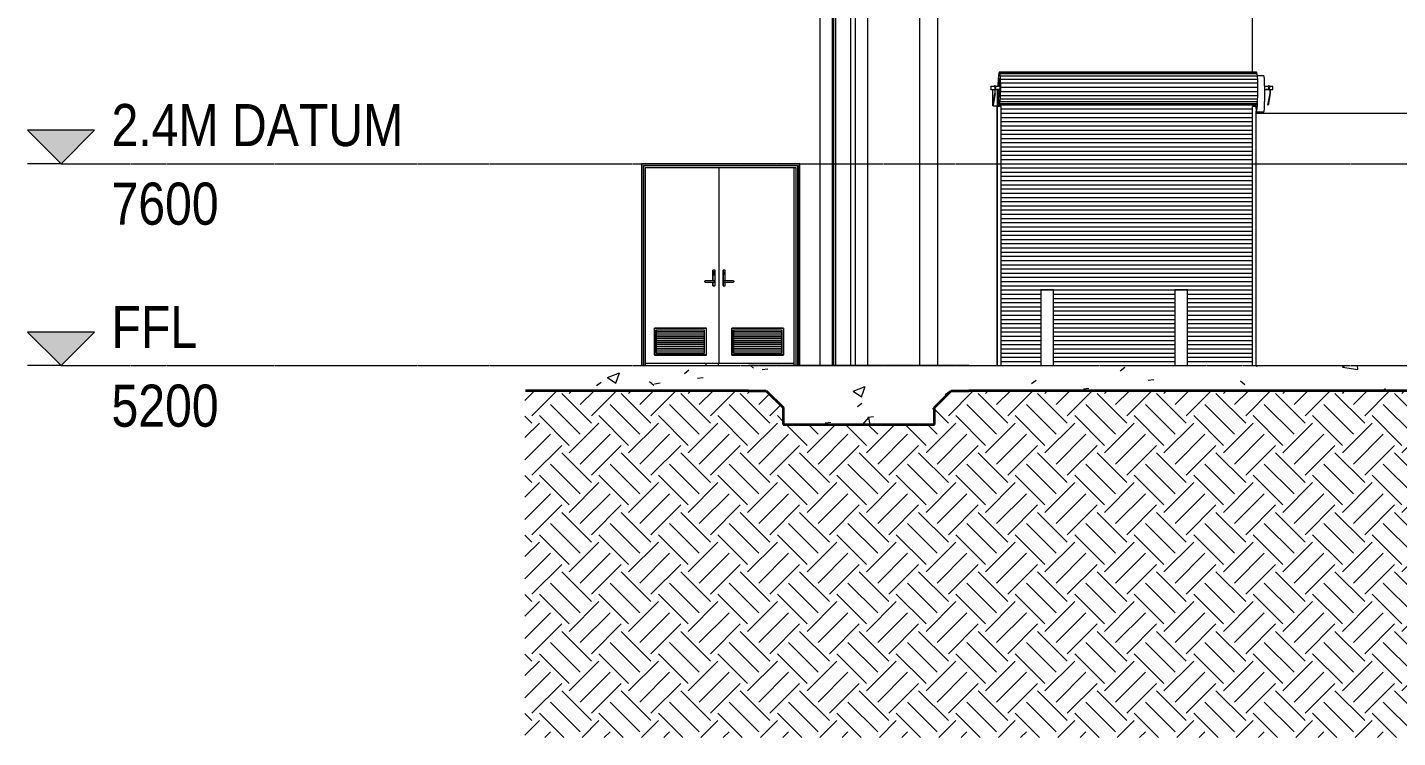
# Model space of a CAD drawing. Header units: millimetres. Extents: x 900982 to 1200730, y -305 to 27743.
# Drawn here: x 1090433 to 1106723, y 781 to 9219 of the extents above; entities that cross this region are included whole.
import ezdxf

# ---------------------------------------------------------------- set-up
doc = ezdxf.new("R2010")
doc.units = ezdxf.units.MM
doc.linetypes.add('AEC_Center', pattern=[24, 12, -4, 4, -4])
for name, color, linetype, lineweight in [('A-DETL', 90, 'Continuous', 18), ('A-DETL-GENF', 92, 'Continuous', 5), ('A-DOOR', 31, 'Continuous', 5), ('A-DOOR-FRAM', 31, 'Continuous', 5), ('A-FLOR-LEVL', 51, 'Continuous', 5), ('A-FLOR-PATT', 8, 'Continuous', 15), ('A-WALL', 113, 'Continuous', 5), ('P-SANR-FIXT', 6, 'Continuous', 5), ('Q-SPCQ', 91, 'Continuous', 5), ('S-BEAM', 12, 'Continuous', 5), ('S-COLS', 52, 'Continuous', 5)]:
    doc.layers.add(name, color=color, linetype=linetype, lineweight=lineweight)
doc.styles.add('Arial Narrow', font='ARIALN.TTF', dxfattribs={"height": 500})
pattern_1 = [(50, (1073539.1, 9820.3), (1457.472, -127.512), [152.4, -1676.4]), (355, (1073539.1, 9820.3), (-281.942, 1528.454), [121.92, -1341.12]), (100.451, (1073660.5, 9809.7), (1175.54, 1400.933), [129.52, -1424.72]), (46.184, (1073539, 10226.7), (2168.63, -336.34), [228.6, -2514.6]), (96.636, (1073719.8, 10198.7), (1899.22, 1979.42), [194.28, -2137.08]), (351.184, (1073539, 10226.7), (1899.24, 1979.4), [182.88, -2011.68]), (21, (1073742.3, 10125.1), (1212.915, -818.12), [152.4, -1676.4]), (326, (1073742.3, 10125.1), (494.417, 1473.504), [121.92, -1341.12]), (71.451, (1073843.4, 10056.9), (1707.337, 655.37), [129.52, -1424.72]), (37.5, (1073539.1, 9820.3), (24.7094, 676.44), [67.056, -1257.808, 67.056, -2640.584]), (37.5, (1073539.1, 9820.3), (24.7094, 676.44), [-1391.92, -1294.384, 67.056, -1279.144]), (7.5, (1073539.1, 9820.3), (534.558, 801.444), [67.056, -709.168, 67.056, -1227.328, -513.08]), (7.5, (1073539.1, 9820.3), (534.558, 801.444), [-2070.608, 67.056, -446.024]), (327.5, (1073085.94, 9820.3), (1084.7275, -45.831), [67.056, -440.944, 67.056, -3621.024]), (327.5, (1073085.94, 9820.3), (1084.7275, -45.831), [-575.056, -1517.904, 67.056, -2036.064]), (317.5, (1072882.7, 9820.3), (1185.035, 203.414), [67.056, -593.344, 67.056, -985.52, -1493.52]), (317.5, (1072882.7, 9820.3), (1185.035, 203.414), [-1712.976, 67.056, -1426.464])]

# ---------------------------------------------------------------- blocks, each defined once
blk = doc.blocks.new('SHS-Square Hollow Section-Column - 200x200xSHS-1605338-SECTION - GRIDS 2B')
at = {"layer": 'S-COLS'}
for p, q in [((-1638363, 16600), (-1638363, 5202)), ((-1638363, 16600), (-1638363, 16600)), ((-1638347, 16600), (-1638363, 16600)), ((-1638347, 16600), (-1638346, 16600)), ((-1638148, 5202), (-1638148, 16302))]:
    blk.add_line(p, q, dxfattribs=at)
blk = doc.blocks.new('Door-Roller-Standard - D07_3000x3000x20-Flat-Standard Motor-Anodised Clear-1413415-SECTION - GRIDS 2B')
at = {"layer": 'A-DOOR'}
for p, q in [((-1634273, 8645), (-1634348, 8645)), ((-1634263, 8520), (-1634263, 8340)), ((-1634347, 8340), (-1634347, 8360)), ((-1634358, 8215), (-1634273, 8215))]:
    blk.add_line(p, q, dxfattribs=at)
for centre, start_param, end_param in [((-1634273, 8520), 4.712389, 6.283185), ((-1634358, 8340), 1.798105, 4.712389), ((-1634273, 8340), 3.141593, 4.712389)]:
    blk.add_ellipse(centre, major_axis=(0, 125), ratio=0.087053, start_param=start_param, end_param=end_param, dxfattribs=at)
at = {"layer": 'A-DOOR-FRAM'}
for p, q in [((-1637493, 8289), (-1637493, 8483)), ((-1637476, 8483), (-1637468, 8483)), ((-1637471, 8500), (-1637471, 8483)), ((-1637468, 8483), (-1637468, 8433)), ((-1637418, 8483), (-1637468, 8483)), ((-1637465, 8433), (-1637465, 8480)), ((-1637465, 8480), (-1637418, 8480)), ((-1637461, 8483), (-1637461, 8500)), ((-1637443, 8480), (-1637443, 8289)), ((-1637418, 8480), (-1637418, 8483)), ((-1634263, 8480), (-1634245, 8480)), ((-1634254, 8483), (-1634245, 8483)), ((-1634195, 8483), (-1634245, 8483)), ((-1634245, 8483), (-1634245, 8480)), ((-1634245, 8480), (-1634198, 8480)), ((-1634215, 8500), (-1634215, 8483)), ((-1634205, 8483), (-1634205, 8500)), ((-1634198, 8480), (-1634198, 8433)), ((-1634195, 8433), (-1634195, 8483)), ((-1637493, 8289), (-1637468, 8433)), ((-1637465, 8433), (-1637490, 8290)), ((-1637468, 8433), (-1637465, 8433)), ((-1634222, 8296), (-1634198, 8433)), ((-1634195, 8433), (-1634219, 8296)), ((-1634198, 8433), (-1634195, 8433)), ((-1637490, 8289), (-1637493, 8289)), ((-1637490, 8289), (-1637490, 8290)), ((-1637490, 8290), (-1637490, 8289)), ((-1637490, 8289), (-1637443, 8289)), ((-1637490, 8289), (-1637490, 8289)), ((-1637443, 8280), (-1637443, 5200)), ((-1637441, 8280), (-1637443, 8280)), ((-1637441, 5200), (-1637441, 8280)), ((-1637396, 8280), (-1637441, 8280)), ((-1637396, 5200), (-1637396, 8280)), ((-1634407, 5200), (-1634407, 8280)), ((-1634407, 5200), (-1634407, 8280)), ((-1634407, 8280), (-1634407, 8280)), ((-1634368, 8280), (-1634407, 8280)), ((-1634362, 5200), (-1634362, 8226))]:
    blk.add_line(p, q, dxfattribs=at)
at = {"layer": 'A-DOOR-FRAM', "flags": 128}
for points in [[(-1637468, 8528), (-1637470, 8527), (-1637472, 8526), (-1637473, 8525), (-1637473, 8525), (-1637473, 8524), (-1637473, 8524), (-1637474, 8523), (-1637474, 8523), (-1637474, 8522), (-1637474, 8522), (-1637474, 8521), (-1637474, 8521), (-1637474, 8520), (-1637474, 8520), (-1637474, 8519), (-1637474, 8519), (-1637474, 8518), (-1637475, 8517)], [(-1637473, 8520), (-1637472, 8520), (-1637472, 8520), (-1637472, 8520), (-1637472, 8520), (-1637472, 8519), (-1637472, 8519), (-1637472, 8519), (-1637472, 8518), (-1637472, 8518), (-1637472, 8517), (-1637472, 8517), (-1637472, 8516), (-1637472, 8516), (-1637472, 8515), (-1637472, 8514), (-1637472, 8514), (-1637472, 8513), (-1637472, 8512), (-1637472, 8512), (-1637472, 8511), (-1637472, 8510), (-1637471, 8509), (-1637471, 8508), (-1637471, 8508), (-1637471, 8507), (-1637471, 8506), (-1637471, 8505), (-1637471, 8504), (-1637471, 8503), (-1637471, 8502), (-1637471, 8502), (-1637471, 8501), (-1637471, 8500)], [(-1637468, 8528), (-1637466, 8527), (-1637465, 8526), (-1637464, 8525), (-1637464, 8525), (-1637463, 8524), (-1637463, 8524), (-1637463, 8523), (-1637463, 8523), (-1637463, 8522), (-1637463, 8522), (-1637463, 8521), (-1637462, 8521), (-1637462, 8520), (-1637462, 8520), (-1637462, 8519), (-1637462, 8519), (-1637462, 8518), (-1637462, 8517), (-1637462, 8517), (-1637462, 8516), (-1637462, 8515), (-1637462, 8515), (-1637462, 8514), (-1637462, 8513), (-1637462, 8512), (-1637462, 8512), (-1637462, 8511), (-1637461, 8510), (-1637461, 8509), (-1637461, 8508), (-1637461, 8507), (-1637461, 8507), (-1637461, 8506), (-1637461, 8505), (-1637461, 8504), (-1637461, 8503), (-1637461, 8502), (-1637461, 8501), (-1637461, 8500), (-1637461, 8500)], [(-1637464, 8520), (-1637464, 8520), (-1637464, 8520), (-1637464, 8520), (-1637464, 8520), (-1637464, 8519), (-1637464, 8519), (-1637464, 8519), (-1637464, 8518), (-1637464, 8518), (-1637464, 8517), (-1637465, 8517)], [(-1634212, 8528), (-1634214, 8527), (-1634215, 8526), (-1634216, 8525), (-1634216, 8525), (-1634217, 8524), (-1634217, 8524), (-1634217, 8523), (-1634217, 8523), (-1634217, 8522), (-1634217, 8522), (-1634217, 8521), (-1634218, 8521), (-1634218, 8520), (-1634218, 8520), (-1634218, 8519), (-1634218, 8519), (-1634218, 8518), (-1634218, 8517)], [(-1634216, 8520), (-1634216, 8520), (-1634216, 8520), (-1634216, 8520), (-1634216, 8520), (-1634216, 8519), (-1634216, 8519), (-1634216, 8519), (-1634216, 8518), (-1634215, 8518), (-1634215, 8517), (-1634215, 8517), (-1634215, 8516), (-1634215, 8516), (-1634215, 8515), (-1634215, 8514), (-1634215, 8514), (-1634215, 8513), (-1634215, 8512), (-1634215, 8512), (-1634215, 8511), (-1634215, 8510), (-1634215, 8509), (-1634215, 8508), (-1634215, 8508), (-1634215, 8507), (-1634215, 8506), (-1634215, 8505), (-1634215, 8504), (-1634215, 8503), (-1634215, 8502), (-1634215, 8502), (-1634215, 8501), (-1634215, 8500)], [(-1634212, 8528), (-1634209, 8527), (-1634208, 8526), (-1634207, 8525), (-1634207, 8525), (-1634207, 8524), (-1634206, 8524), (-1634206, 8523), (-1634206, 8523), (-1634206, 8522), (-1634206, 8522), (-1634206, 8521), (-1634206, 8521), (-1634206, 8520), (-1634206, 8520), (-1634206, 8519), (-1634206, 8519), (-1634205, 8518), (-1634205, 8517), (-1634205, 8517), (-1634205, 8516), (-1634205, 8515), (-1634205, 8515), (-1634205, 8514), (-1634205, 8513), (-1634205, 8512), (-1634205, 8512), (-1634205, 8511), (-1634205, 8510), (-1634205, 8509), (-1634205, 8508), (-1634205, 8507), (-1634205, 8507), (-1634205, 8506), (-1634205, 8505), (-1634205, 8504), (-1634205, 8503), (-1634205, 8502), (-1634205, 8501), (-1634205, 8500), (-1634205, 8500)], [(-1634207, 8520), (-1634207, 8520), (-1634207, 8520), (-1634208, 8520), (-1634208, 8520), (-1634208, 8519), (-1634208, 8519), (-1634208, 8519), (-1634208, 8518), (-1634208, 8518), (-1634208, 8517), (-1634208, 8517)]]:
    blk.add_lwpolyline(points, dxfattribs=at)
blk = doc.blocks.new('FP_166-SECTION - GRIDS 2B')
at = {"layer": 'A-DOOR'}
for p, q in [((-1634358, 8689), (-1637416, 8689)), ((-1637413, 8687), (-1634355, 8687)), ((-1637409, 8671), (-1634351, 8671)), ((-1637405, 8643), (-1634347, 8643)), ((-1637402, 8604), (-1634344, 8604)), ((-1637401, 8559), (-1634342, 8559)), ((-1637400, 8509), (-1634341, 8509)), ((-1637416, 8311), (-1634358, 8311)), ((-1637416, 8309), (-1634358, 8309)), ((-1637412, 8317), (-1634353, 8317)), ((-1637408, 8338), (-1634349, 8338)), ((-1637404, 8370), (-1634346, 8370)), ((-1637402, 8411), (-1634343, 8411)), ((-1637400, 8459), (-1634342, 8459))]:
    blk.add_line(p, q, dxfattribs=at)
blk = doc.blocks.new('FP_167-SECTION - GRIDS 2B')
at = {"layer": 'A-DOOR'}
for p, q in [((-1637407, 8542), (-1637425, 8542)), ((-1637409, 8579), (-1637423, 8579)), ((-1637412, 8602), (-1637419, 8602))]:
    blk.add_line(p, q, dxfattribs=at)
blk = doc.blocks.new('FP_168-SECTION - GRIDS 2B')
at = {"layer": 'A-DOOR'}
for p, q in [((-1637407, 8452), (-1637425, 8452)), ((-1637409, 8417), (-1637422, 8417)), ((-1637412, 8397), (-1637419, 8397))]:
    blk.add_line(p, q, dxfattribs=at)
blk = doc.blocks.new('X_Door-Panel-Roller-Standard - Standard-2852226-SECTION - GRIDS 2B')
at = {"layer": 'A-DOOR'}
h = blk.add_hatch(dxfattribs=at)
h.set_pattern_fill('FP_92', color=256, style=0, pattern_type=2)
h.set_pattern_definition([(180, (-1673207.913, 5200), (6e-15, 50), [])])
h.paths.add_polyline_path([(-1637431, 8280), (-1637429, 8376), (-1637422, 8322), (-1637418, 8312), (-1637414, 8313), (-1637408, 8338), (-1637403, 8385), (-1637400, 8472), (-1637401, 8566), (-1637406, 8644), (-1637413, 8685), (-1637417, 8689), (-1637421, 8680), (-1637425, 8660), (-1637431, 8592), (-1637433, 8518), (-1637426, 8518), (-1637424, 8581), (-1637419, 8611), (-1637416, 8615), (-1637414, 8611), (-1637409, 8581), (-1637407, 8512), (-1637408, 8443), (-1637411, 8400), (-1637416, 8385), (-1637419, 8389), (-1637424, 8419), (-1637428, 8480), (-1637433, 8480), (-1637431, 8280)])
h = blk.add_hatch(dxfattribs=at)
h.set_pattern_fill('FP_93', color=256, style=0, pattern_type=2)
h.set_pattern_definition([(180, (-1671677.87, 5200), (6e-15, 50), [])])
h.paths.add_polyline_path([(-1637396, 5250), (-1636922, 5250), (-1636921, 6100), (-1636774, 6100), (-1636774, 5250), (-1635329, 5250), (-1635328, 6100), (-1635181, 6100), (-1635181, 5250), (-1634407, 5250), (-1634407, 8280), (-1634373, 8280), (-1634373, 8312), (-1637419, 8313), (-1637423, 8327), (-1637429, 8376), (-1637431, 8376), (-1637431, 8280), (-1637396, 8280), (-1637396, 5298)])
for p, q in [((-1637433, 8480), (-1637433, 8280)), ((-1637431, 8280), (-1637431, 8415)), ((-1634373, 8312), (-1634373, 8280))]:
    blk.add_line(p, q, dxfattribs=at)
for centre, major_axis, start_param, end_param in [((-1637416, 8500), (0, 189), 2.035074, 7.760443), ((-1634358, 8500), (0, 189), 3.047058, 6.336006), ((-1637416, 8500), (0, 115), 4.712389, 7.700196), ((-1637416, 8500), (0, 115), 1.75111, 4.712389)]:
    blk.add_ellipse(centre, major_axis=major_axis, ratio=0.087053, start_param=start_param, end_param=end_param, dxfattribs=at)
at = {"layer": 'A-DOOR-FRAM'}
for p, q in [((-1637407, 8518), (-1637516, 8518)), ((-1637516, 8483), (-1637474, 8483)), ((-1637418, 8483), (-1637407, 8483)), ((-1634164, 8518), (-1634263, 8518)), ((-1634263, 8483), (-1634252, 8483)), ((-1634195, 8483), (-1634164, 8483)), ((-1637396, 5250), (-1636922, 5250)), ((-1636774, 5250), (-1635329, 5250)), ((-1635181, 5250), (-1634407, 5250))]:
    blk.add_line(p, q, dxfattribs=at)
for centre, start_param, end_param in [((-1637516, 8500), 4.712389, 7.853982), ((-1637516, 8500), 1.570796, 4.712389), ((-1634164, 8500), 4.712389, 6.283185), ((-1634164, 8500), 3.141593, 4.712389)]:
    blk.add_ellipse(centre, major_axis=(0, 17.5), ratio=0.087053, start_param=start_param, end_param=end_param, dxfattribs=at)
at = {"layer": 'A-DOOR'}
for name in ['FP_166-SECTION - GRIDS 2B', 'FP_167-SECTION - GRIDS 2B', 'FP_168-SECTION - GRIDS 2B']:
    blk.add_blockref(name, (0, 0), dxfattribs=at)
blk = doc.blocks.new('Bollard_Typical - 150mm Diameter - BOL002 _removable_-1561748-SECTION - GRIDS 2B')
at = {"layer": 'Q-SPCQ', "lineweight": 18}
for p, q in [((-1636923, 6100), (-1636923, 5200)), ((-1636774, 6100), (-1636923, 6100)), ((-1636773, 6100), (-1636774, 6100)), ((-1636773, 5200), (-1636773, 6100))]:
    blk.add_line(p, q, dxfattribs=at)
blk = doc.blocks.new('Downpipe - Straight - 01 - 150D-1306548-SECTION - GRIDS 2B')
at = {"layer": 'P-SANR-FIXT'}
for p, q in [((-1638980, 15663), (-1638980, 15733)), ((-1638980, 14690), (-1638980, 15607)), ((-1639130, 15381), (-1639130, 14690)), ((-1639130, 13490), (-1639130, 5202)), ((-1638980, 5202), (-1638980, 13490))]:
    blk.add_line(p, q, dxfattribs=at)
blk = doc.blocks.new('Downpipe - Straight - 01 - 150D-1468595-SECTION - GRIDS 2B')
at = {"layer": 'P-SANR-FIXT'}
for p, q in [((-1639549, 15731), (-1639549, 14690)), ((-1639399, 14690), (-1639399, 15732)), ((-1639549, 13490), (-1639549, 5202)), ((-1639399, 5202), (-1639399, 13490))]:
    blk.add_line(p, q, dxfattribs=at)
blk = doc.blocks.new('X_Door-Panel-Hinge-Standard - Standard-V170-SECTION - GRIDS 2B')
at = {"layer": 'A-DOOR'}
for p, q in [((-1640750, 7555), (-1640750, 5225)), ((-1641515, 5643), (-1641517, 5645)), ((-1641517, 5645), (-1641517, 5325)), ((-1640899, 5645), (-1641517, 5645)), ((-1641515, 5327), (-1641515, 5643)), ((-1640901, 5643), (-1641515, 5643)), ((-1641494, 5601), (-1641495, 5623)), ((-1641495, 5623), (-1641495, 5347)), ((-1640921, 5623), (-1641495, 5623)), ((-1641495, 5621), (-1641494, 5601)), ((-1641495, 5621), (-1641495, 5349)), ((-1641494, 5576), (-1641495, 5599)), ((-1641495, 5596), (-1641494, 5576)), ((-1641494, 5551), (-1641495, 5574)), ((-1641495, 5571), (-1641494, 5550)), ((-1641494, 5525), (-1641495, 5548)), ((-1641495, 5546), (-1641494, 5525)), ((-1641494, 5601), (-1641494, 5598)), ((-1641494, 5598), (-1641494, 5601)), ((-1640924, 5601), (-1641494, 5601)), ((-1640924, 5598), (-1641494, 5598)), ((-1641494, 5576), (-1641494, 5573)), ((-1641494, 5573), (-1641494, 5576)), ((-1640924, 5576), (-1641494, 5576)), ((-1640924, 5573), (-1641494, 5573)), ((-1641494, 5548), (-1641494, 5551)), ((-1640924, 5551), (-1641494, 5551)), ((-1641494, 5550), (-1641494, 5548)), ((-1640924, 5548), (-1641494, 5548)), ((-1640925, 5623), (-1640924, 5601)), ((-1640925, 5598), (-1640924, 5576)), ((-1640925, 5573), (-1640924, 5551)), ((-1640925, 5548), (-1640924, 5525)), ((-1640924, 5601), (-1640924, 5598)), ((-1640924, 5576), (-1640924, 5573)), ((-1640924, 5551), (-1640924, 5548)), ((-1640923, 5623), (-1640923, 5347)), ((-1640921, 5347), (-1640921, 5623)), ((-1640899, 5645), (-1640901, 5643)), ((-1640901, 5643), (-1640901, 5327)), ((-1640899, 5325), (-1640899, 5645)), ((-1641494, 5500), (-1641495, 5523)), ((-1641495, 5521), (-1641494, 5500)), ((-1641494, 5475), (-1641495, 5498)), ((-1641495, 5495), (-1641494, 5475)), ((-1641494, 5450), (-1641495, 5473)), ((-1641495, 5470), (-1641494, 5450)), ((-1641494, 5425), (-1641495, 5448)), ((-1641495, 5445), (-1641494, 5424)), ((-1641494, 5399), (-1641495, 5422)), ((-1641495, 5420), (-1641494, 5399)), ((-1641494, 5374), (-1641495, 5397)), ((-1641495, 5395), (-1641494, 5374)), ((-1641494, 5525), (-1641494, 5522)), ((-1641494, 5522), (-1641494, 5525)), ((-1640924, 5525), (-1641494, 5525)), ((-1640924, 5522), (-1641494, 5522)), ((-1641494, 5500), (-1641494, 5497)), ((-1641494, 5497), (-1641494, 5500)), ((-1640924, 5500), (-1641494, 5500)), ((-1640924, 5497), (-1641494, 5497)), ((-1641494, 5475), (-1641494, 5472)), ((-1641494, 5472), (-1641494, 5475)), ((-1640924, 5475), (-1641494, 5475)), ((-1640924, 5472), (-1641494, 5472)), ((-1641494, 5450), (-1641494, 5447)), ((-1641494, 5447), (-1641494, 5450)), ((-1640924, 5450), (-1641494, 5450)), ((-1640924, 5447), (-1641494, 5447)), ((-1641494, 5422), (-1641494, 5425)), ((-1640924, 5425), (-1641494, 5425)), ((-1641494, 5424), (-1641494, 5422)), ((-1640924, 5422), (-1641494, 5422)), ((-1641494, 5399), (-1641494, 5396)), ((-1641494, 5396), (-1641494, 5399)), ((-1640924, 5399), (-1641494, 5399)), ((-1640924, 5396), (-1641494, 5396)), ((-1640925, 5522), (-1640924, 5500)), ((-1640925, 5497), (-1640924, 5475)), ((-1640925, 5472), (-1640924, 5450)), ((-1640925, 5447), (-1640924, 5425)), ((-1640925, 5422), (-1640924, 5399)), ((-1640925, 5396), (-1640924, 5374)), ((-1640924, 5525), (-1640924, 5522)), ((-1640924, 5500), (-1640924, 5497)), ((-1640924, 5475), (-1640924, 5472)), ((-1640924, 5450), (-1640924, 5447)), ((-1640924, 5425), (-1640924, 5422)), ((-1640924, 5399), (-1640924, 5396)), ((-1640750, 5225), (-1641626, 5225)), ((-1641515, 5327), (-1641517, 5325)), ((-1641517, 5325), (-1640899, 5325)), ((-1640901, 5327), (-1641515, 5327)), ((-1641494, 5349), (-1641495, 5372)), ((-1641495, 5369), (-1641494, 5349)), ((-1641495, 5347), (-1640921, 5347)), ((-1641494, 5374), (-1641494, 5371)), ((-1641494, 5371), (-1641494, 5374)), ((-1640924, 5374), (-1641494, 5374)), ((-1640924, 5371), (-1641494, 5371)), ((-1640924, 5349), (-1641494, 5349)), ((-1640925, 5371), (-1640924, 5349)), ((-1640924, 5374), (-1640924, 5371)), ((-1640901, 5327), (-1640899, 5325))]:
    blk.add_line(p, q, dxfattribs=at)
blk = doc.blocks.new('X_Door-Panel-Hinge-Standard - Standard-V171-SECTION - GRIDS 2B')
at = {"layer": 'A-DOOR'}
for p, q in [((-1640748, 5225), (-1640748, 7555)), ((-1640596, 5643), (-1640598, 5645)), ((-1640598, 5645), (-1640598, 5325)), ((-1639981, 5645), (-1640598, 5645)), ((-1640596, 5327), (-1640596, 5643)), ((-1639982, 5643), (-1640596, 5643)), ((-1640575, 5601), (-1640576, 5623)), ((-1640576, 5623), (-1640576, 5347)), ((-1640002, 5623), (-1640576, 5623)), ((-1640576, 5621), (-1640575, 5601)), ((-1640576, 5621), (-1640576, 5349)), ((-1640575, 5576), (-1640576, 5599)), ((-1640576, 5596), (-1640575, 5576)), ((-1640575, 5551), (-1640576, 5574)), ((-1640576, 5571), (-1640575, 5550)), ((-1640575, 5525), (-1640576, 5548)), ((-1640576, 5546), (-1640575, 5525)), ((-1640575, 5601), (-1640575, 5598)), ((-1640575, 5598), (-1640575, 5601)), ((-1640005, 5601), (-1640575, 5601)), ((-1640005, 5598), (-1640575, 5598)), ((-1640575, 5576), (-1640575, 5573)), ((-1640575, 5573), (-1640575, 5576)), ((-1640005, 5576), (-1640575, 5576)), ((-1640005, 5573), (-1640575, 5573)), ((-1640575, 5548), (-1640575, 5551)), ((-1640005, 5551), (-1640575, 5551)), ((-1640575, 5550), (-1640575, 5548)), ((-1640005, 5548), (-1640575, 5548)), ((-1640006, 5623), (-1640005, 5601)), ((-1640006, 5598), (-1640005, 5576)), ((-1640006, 5573), (-1640005, 5551)), ((-1640006, 5548), (-1640005, 5525)), ((-1640005, 5601), (-1640005, 5598)), ((-1640005, 5576), (-1640005, 5573)), ((-1640005, 5551), (-1640005, 5548)), ((-1640004, 5623), (-1640004, 5347)), ((-1640002, 5347), (-1640002, 5623)), ((-1639981, 5645), (-1639982, 5643)), ((-1639982, 5643), (-1639982, 5327)), ((-1639981, 5325), (-1639981, 5645)), ((-1640575, 5500), (-1640576, 5523)), ((-1640576, 5521), (-1640575, 5500)), ((-1640575, 5475), (-1640576, 5498)), ((-1640576, 5495), (-1640575, 5475)), ((-1640575, 5450), (-1640576, 5473)), ((-1640576, 5470), (-1640575, 5450)), ((-1640575, 5425), (-1640576, 5448)), ((-1640576, 5445), (-1640575, 5424)), ((-1640575, 5399), (-1640576, 5422)), ((-1640576, 5420), (-1640575, 5399)), ((-1640575, 5374), (-1640576, 5397)), ((-1640576, 5395), (-1640575, 5374)), ((-1640575, 5525), (-1640575, 5522)), ((-1640575, 5522), (-1640575, 5525)), ((-1640005, 5525), (-1640575, 5525)), ((-1640005, 5522), (-1640575, 5522)), ((-1640575, 5500), (-1640575, 5497)), ((-1640575, 5497), (-1640575, 5500)), ((-1640005, 5500), (-1640575, 5500)), ((-1640005, 5497), (-1640575, 5497)), ((-1640575, 5475), (-1640575, 5472)), ((-1640575, 5472), (-1640575, 5475)), ((-1640005, 5475), (-1640575, 5475)), ((-1640005, 5472), (-1640575, 5472)), ((-1640575, 5450), (-1640575, 5447)), ((-1640575, 5447), (-1640575, 5450)), ((-1640005, 5450), (-1640575, 5450)), ((-1640005, 5447), (-1640575, 5447)), ((-1640575, 5422), (-1640575, 5425)), ((-1640005, 5425), (-1640575, 5425)), ((-1640575, 5424), (-1640575, 5422)), ((-1640005, 5422), (-1640575, 5422)), ((-1640575, 5399), (-1640575, 5396)), ((-1640575, 5396), (-1640575, 5399)), ((-1640005, 5399), (-1640575, 5399)), ((-1640005, 5396), (-1640575, 5396)), ((-1640006, 5522), (-1640005, 5500)), ((-1640006, 5497), (-1640005, 5475)), ((-1640006, 5472), (-1640005, 5450)), ((-1640006, 5447), (-1640005, 5425)), ((-1640006, 5422), (-1640005, 5399)), ((-1640006, 5396), (-1640005, 5374)), ((-1640005, 5525), (-1640005, 5522)), ((-1640005, 5500), (-1640005, 5497)), ((-1640005, 5475), (-1640005, 5472)), ((-1640005, 5450), (-1640005, 5447)), ((-1640005, 5425), (-1640005, 5422)), ((-1640005, 5399), (-1640005, 5396)), ((-1639852, 5225), (-1640748, 5225)), ((-1640598, 5325), (-1640596, 5327)), ((-1640598, 5325), (-1639981, 5325)), ((-1639982, 5327), (-1640596, 5327)), ((-1640575, 5349), (-1640576, 5372)), ((-1640576, 5369), (-1640575, 5349)), ((-1640576, 5347), (-1640002, 5347)), ((-1640575, 5374), (-1640575, 5371)), ((-1640575, 5371), (-1640575, 5374)), ((-1640005, 5374), (-1640575, 5374)), ((-1640005, 5371), (-1640575, 5371)), ((-1640005, 5349), (-1640575, 5349)), ((-1640006, 5371), (-1640005, 5349)), ((-1640005, 5374), (-1640005, 5371)), ((-1639981, 5325), (-1639982, 5327))]:
    blk.add_line(p, q, dxfattribs=at)
blk = doc.blocks.new('X_Door-Frame-Metal - Standard-V172-SECTION - GRIDS 2B')
at = {"layer": 'A-DOOR-FRAM'}
for p, q in [((-1641667, 7600), (-1641668, 7600)), ((-1641668, 7600), (-1641668, 5200)), ((-1641667, 7600), (-1641667, 5200)), ((-1639788, 7600), (-1641667, 7600)), ((-1641647, 7580), (-1641647, 5200)), ((-1641647, 7580), (-1639808, 7580)), ((-1641626, 7555), (-1641626, 5200)), ((-1641626, 7555), (-1639836, 7555)), ((-1639854, 5202), (-1639854, 7555)), ((-1639836, 7555), (-1639836, 5202)), ((-1639812, 5202), (-1639812, 7580)), ((-1639808, 7580), (-1639808, 5202)), ((-1639788, 5202), (-1639788, 7600))]:
    blk.add_line(p, q, dxfattribs=at)
blk = doc.blocks.new('X_Door-Handle-Lockwood 4800 Series Lever - Standard-V173-SECTION - GRIDS 2B')
at = {"layer": 'A-DOOR'}
for p, q in [((-1640912, 6208), (-1640913, 6208)), ((-1640913, 6192), (-1640912, 6192)), ((-1640832, 6208), (-1640883, 6208)), ((-1640883, 6192), (-1640832, 6192)), ((-1640822, 6208), (-1640822, 6334)), ((-1640822, 6151), (-1640822, 6192)), ((-1640820, 6335), (-1640821, 6335)), ((-1640821, 6334), (-1640821, 6208)), ((-1640821, 6192), (-1640821, 6151)), ((-1640797, 6335), (-1640820, 6335)), ((-1640818, 6303), (-1640818, 6291)), ((-1640818, 6291), (-1640818, 6303)), ((-1640808, 6313), (-1640809, 6313)), ((-1640809, 6281), (-1640808, 6281)), ((-1640808, 6208), (-1640809, 6208)), ((-1640809, 6192), (-1640808, 6192)), ((-1640798, 6291), (-1640798, 6303)), ((-1640796, 6151), (-1640796, 6334)), ((-1640821, 6150), (-1640820, 6150)), ((-1640820, 6150), (-1640797, 6150))]:
    blk.add_line(p, q, dxfattribs=at)
at = {"layer": 'A-DOOR', "flags": 128}
for points in [[(-1640883, 6208), (-1640884, 6208), (-1640885, 6208), (-1640886, 6208), (-1640887, 6208), (-1640888, 6208), (-1640890, 6208), (-1640891, 6208), (-1640892, 6208), (-1640893, 6208), (-1640894, 6208), (-1640895, 6208), (-1640896, 6208), (-1640897, 6208), (-1640898, 6208), (-1640899, 6208), (-1640900, 6208), (-1640900, 6208), (-1640901, 6208), (-1640902, 6208), (-1640903, 6208), (-1640904, 6208), (-1640905, 6208), (-1640905, 6208), (-1640906, 6208), (-1640907, 6208), (-1640907, 6208), (-1640908, 6208), (-1640909, 6208), (-1640909, 6208), (-1640910, 6208), (-1640910, 6208), (-1640910, 6208), (-1640911, 6208), (-1640911, 6208), (-1640912, 6208), (-1640912, 6208), (-1640912, 6208), (-1640912, 6208), (-1640912, 6208), (-1640912, 6208)], [(-1640912, 6192), (-1640912, 6192), (-1640912, 6192), (-1640912, 6192), (-1640912, 6192), (-1640911, 6192), (-1640911, 6192), (-1640911, 6192), (-1640910, 6192), (-1640910, 6192), (-1640909, 6192), (-1640909, 6192), (-1640908, 6192), (-1640908, 6192), (-1640907, 6192), (-1640906, 6192), (-1640906, 6192), (-1640905, 6192), (-1640904, 6192), (-1640903, 6192), (-1640902, 6192), (-1640902, 6192), (-1640901, 6192), (-1640900, 6192), (-1640899, 6192), (-1640898, 6192), (-1640897, 6192), (-1640896, 6192), (-1640895, 6192), (-1640894, 6192), (-1640893, 6192), (-1640892, 6192), (-1640891, 6192), (-1640890, 6192), (-1640889, 6192), (-1640888, 6192), (-1640887, 6192), (-1640885, 6192), (-1640884, 6192), (-1640883, 6192), (-1640883, 6192)], [(-1640808, 6208), (-1640808, 6208), (-1640808, 6208), (-1640808, 6208), (-1640808, 6208), (-1640808, 6208), (-1640808, 6208), (-1640809, 6208), (-1640809, 6208), (-1640809, 6208), (-1640810, 6208), (-1640810, 6208), (-1640811, 6208), (-1640811, 6208), (-1640812, 6208), (-1640812, 6208), (-1640813, 6208), (-1640814, 6208), (-1640814, 6208), (-1640815, 6208), (-1640816, 6208), (-1640817, 6208), (-1640817, 6208), (-1640818, 6208), (-1640819, 6208), (-1640820, 6208), (-1640821, 6208), (-1640822, 6208), (-1640823, 6208), (-1640824, 6208), (-1640825, 6208), (-1640826, 6208), (-1640827, 6208), (-1640828, 6208), (-1640829, 6208), (-1640830, 6208), (-1640831, 6208), (-1640832, 6208), (-1640832, 6208)], [(-1640832, 6192), (-1640831, 6192), (-1640830, 6192), (-1640829, 6192), (-1640828, 6192), (-1640827, 6192), (-1640826, 6192), (-1640825, 6192), (-1640824, 6192), (-1640823, 6192), (-1640822, 6192), (-1640821, 6192), (-1640820, 6192), (-1640819, 6192), (-1640818, 6192), (-1640817, 6192), (-1640817, 6192), (-1640816, 6192), (-1640815, 6192), (-1640814, 6192), (-1640814, 6192), (-1640813, 6192), (-1640812, 6192), (-1640812, 6192), (-1640811, 6192), (-1640811, 6192), (-1640810, 6192), (-1640810, 6192), (-1640809, 6192), (-1640809, 6192), (-1640809, 6192), (-1640808, 6192), (-1640808, 6192), (-1640808, 6192), (-1640808, 6192), (-1640808, 6192), (-1640808, 6192), (-1640808, 6192)], [(-1640808, 6208), (-1640808, 6208), (-1640808, 6208)], [(-1640808, 6208), (-1640807, 6208), (-1640807, 6208), (-1640807, 6208), (-1640806, 6208), (-1640806, 6208), (-1640806, 6208), (-1640805, 6208), (-1640805, 6208), (-1640805, 6207), (-1640804, 6207), (-1640804, 6207), (-1640804, 6207), (-1640804, 6207), (-1640803, 6207), (-1640803, 6207), (-1640803, 6206), (-1640803, 6206), (-1640802, 6206), (-1640802, 6206), (-1640802, 6206), (-1640802, 6205), (-1640801, 6205), (-1640801, 6205), (-1640801, 6205), (-1640801, 6204), (-1640801, 6204), (-1640801, 6204), (-1640800, 6203), (-1640800, 6203), (-1640800, 6203), (-1640800, 6203), (-1640800, 6202), (-1640800, 6202), (-1640800, 6202), (-1640800, 6201), (-1640800, 6201), (-1640800, 6201), (-1640800, 6200), (-1640800, 6200), (-1640800, 6200)], [(-1640800, 6200), (-1640800, 6200), (-1640800, 6199), (-1640800, 6199), (-1640800, 6199), (-1640800, 6198), (-1640800, 6198), (-1640800, 6198), (-1640800, 6197), (-1640800, 6197), (-1640800, 6197), (-1640800, 6197), (-1640800, 6196), (-1640801, 6196), (-1640801, 6196), (-1640801, 6195), (-1640801, 6195), (-1640801, 6195), (-1640802, 6195), (-1640802, 6194), (-1640802, 6194), (-1640802, 6194), (-1640802, 6194), (-1640803, 6194), (-1640803, 6193), (-1640803, 6193), (-1640804, 6193), (-1640804, 6193), (-1640804, 6193), (-1640804, 6193), (-1640805, 6193), (-1640805, 6192), (-1640805, 6192), (-1640806, 6192), (-1640806, 6192), (-1640806, 6192), (-1640807, 6192), (-1640807, 6192), (-1640807, 6192), (-1640808, 6192), (-1640808, 6192)], [(-1640808, 6192), (-1640808, 6192), (-1640808, 6192), (-1640808, 6192)]]:
    blk.add_lwpolyline(points, dxfattribs=at)
at = {"layer": 'A-DOOR'}
for centre, major_axis, start_param, end_param in [((-1640913, 6200), (0, 8), 0.261799, 1.570796), ((-1640913, 6200), (0, 8), 1.570796, 2.879793), ((-1640821, 6334), (0, 1), 0, 1.570796), ((-1640820, 6334), (0, 1), 0, 1.570796), ((-1640808, 6303), (0, 10), 4.712389, 7.853982), ((-1640808, 6303), (0, 10), 1.047198, 1.570796), ((-1640808, 6291), (0, 10), 1.570796, 4.712389), ((-1640808, 6291), (0, 10), 1.570796, 2.356194), ((-1640808, 6303), (0, 10), 5.235988, 7.068583), ((-1640808, 6200), (0, 10), 4.712389, 7.068583), ((-1640808, 6200), (0, 10), 2.356194, 4.712389), ((-1640808, 6291), (0, 10), 2.617994, 3.403392), ((-1640809, 6200), (0, 8), 4.712389, 6.544985), ((-1640809, 6200), (0, 8), 2.879793, 4.712389), ((-1640809, 6303), (0, 10), 5.759587, 6.021386), ((-1640809, 6303), (0, 10), 5.759587, 6.021386), ((-1640809, 6200), (0, 10), 5.759587, 6.021386), ((-1640809, 6200), (0, 10), 3.403392, 3.665191), ((-1640809, 6200), (0, 10), 4.712389, 5.497787), ((-1640809, 6200), (0, 10), 3.926991, 4.712389), ((-1640808, 6291), (0, 10), 3.926991, 4.712389), ((-1640797, 6334), (0, 1), 4.712389, 6.283185), ((-1640821, 6151), (0, 1), 1.570796, 3.141593), ((-1640820, 6151), (0, 1), 1.570796, 3.141593), ((-1640797, 6151), (0, 1), 3.141593, 4.712389)]:
    blk.add_ellipse(centre, major_axis=major_axis, ratio=0.996204, start_param=start_param, end_param=end_param, dxfattribs=at)
blk = doc.blocks.new('X_Door-Handle-Lockwood 4800 Series Lever - Standard-V174-SECTION - GRIDS 2B')
at = {"layer": 'A-DOOR'}
for p, q in [((-1640701, 6151), (-1640701, 6334)), ((-1640699, 6335), (-1640700, 6335)), ((-1640700, 6334), (-1640700, 6151)), ((-1640675, 6335), (-1640699, 6335)), ((-1640697, 6303), (-1640697, 6291)), ((-1640697, 6291), (-1640697, 6303)), ((-1640687, 6313), (-1640688, 6313)), ((-1640688, 6281), (-1640687, 6281)), ((-1640686, 6208), (-1640688, 6208)), ((-1640688, 6192), (-1640686, 6192)), ((-1640677, 6291), (-1640677, 6303)), ((-1640674, 6207), (-1640674, 6334)), ((-1640674, 6151), (-1640674, 6193)), ((-1640606, 6208), (-1640657, 6208)), ((-1640657, 6192), (-1640606, 6192)), ((-1640582, 6208), (-1640582, 6208)), ((-1640582, 6192), (-1640582, 6192)), ((-1640700, 6150), (-1640699, 6150)), ((-1640699, 6150), (-1640675, 6150))]:
    blk.add_line(p, q, dxfattribs=at)
at = {"layer": 'A-DOOR', "flags": 128}
for points in [[(-1640657, 6208), (-1640658, 6208), (-1640659, 6208), (-1640660, 6208), (-1640661, 6208), (-1640662, 6208), (-1640663, 6208), (-1640664, 6208), (-1640665, 6208), (-1640667, 6208), (-1640668, 6208), (-1640669, 6208), (-1640670, 6208), (-1640671, 6208), (-1640672, 6208), (-1640673, 6208), (-1640673, 6208), (-1640674, 6208), (-1640675, 6208), (-1640676, 6208), (-1640677, 6208), (-1640678, 6208), (-1640678, 6208), (-1640679, 6208), (-1640680, 6208), (-1640681, 6208), (-1640681, 6208), (-1640682, 6208), (-1640682, 6208), (-1640683, 6208), (-1640683, 6208), (-1640684, 6208), (-1640684, 6208), (-1640685, 6208), (-1640685, 6208), (-1640685, 6208), (-1640686, 6208), (-1640686, 6208), (-1640686, 6208), (-1640686, 6208), (-1640686, 6208)], [(-1640686, 6192), (-1640686, 6192), (-1640686, 6192), (-1640686, 6192), (-1640685, 6192), (-1640685, 6192), (-1640685, 6192), (-1640684, 6192), (-1640684, 6192), (-1640684, 6192), (-1640683, 6192), (-1640683, 6192), (-1640682, 6192), (-1640681, 6192), (-1640681, 6192), (-1640680, 6192), (-1640679, 6192), (-1640679, 6192), (-1640678, 6192), (-1640677, 6192), (-1640676, 6192), (-1640675, 6192), (-1640675, 6192), (-1640674, 6192), (-1640673, 6192), (-1640672, 6192), (-1640671, 6192), (-1640670, 6192), (-1640669, 6192), (-1640668, 6192), (-1640667, 6192), (-1640666, 6192), (-1640665, 6192), (-1640664, 6192), (-1640663, 6192), (-1640662, 6192), (-1640660, 6192), (-1640659, 6192), (-1640658, 6192), (-1640657, 6192), (-1640657, 6192)], [(-1640581, 6208), (-1640581, 6208), (-1640582, 6208), (-1640582, 6208), (-1640582, 6208), (-1640582, 6208), (-1640582, 6208), (-1640583, 6208), (-1640583, 6208), (-1640583, 6208), (-1640584, 6208), (-1640584, 6208), (-1640585, 6208), (-1640585, 6208), (-1640586, 6208), (-1640586, 6208), (-1640587, 6208), (-1640587, 6208), (-1640588, 6208), (-1640589, 6208), (-1640590, 6208), (-1640590, 6208), (-1640591, 6208), (-1640592, 6208), (-1640593, 6208), (-1640594, 6208), (-1640595, 6208), (-1640596, 6208), (-1640597, 6208), (-1640598, 6208), (-1640599, 6208), (-1640600, 6208), (-1640601, 6208), (-1640602, 6208), (-1640603, 6208), (-1640604, 6208), (-1640605, 6208), (-1640606, 6208), (-1640606, 6208)], [(-1640606, 6192), (-1640605, 6192), (-1640604, 6192), (-1640603, 6192), (-1640602, 6192), (-1640601, 6192), (-1640600, 6192), (-1640599, 6192), (-1640598, 6192), (-1640597, 6192), (-1640596, 6192), (-1640595, 6192), (-1640594, 6192), (-1640593, 6192), (-1640592, 6192), (-1640591, 6192), (-1640591, 6192), (-1640590, 6192), (-1640589, 6192), (-1640588, 6192), (-1640588, 6192), (-1640587, 6192), (-1640586, 6192), (-1640586, 6192), (-1640585, 6192), (-1640585, 6192), (-1640584, 6192), (-1640584, 6192), (-1640583, 6192), (-1640583, 6192), (-1640583, 6192), (-1640582, 6192), (-1640582, 6192), (-1640582, 6192), (-1640582, 6192), (-1640582, 6192), (-1640581, 6192), (-1640581, 6192)], [(-1640582, 6208), (-1640581, 6208), (-1640581, 6208)], [(-1640581, 6192), (-1640581, 6192), (-1640582, 6192), (-1640582, 6192)], [(-1640581, 6208), (-1640581, 6208), (-1640581, 6208), (-1640580, 6208), (-1640580, 6208), (-1640580, 6208), (-1640580, 6208), (-1640579, 6208), (-1640579, 6208), (-1640579, 6207), (-1640578, 6207), (-1640578, 6207), (-1640578, 6207), (-1640577, 6207), (-1640577, 6207), (-1640577, 6207), (-1640577, 6206), (-1640576, 6206), (-1640576, 6206), (-1640576, 6206), (-1640576, 6206), (-1640575, 6205), (-1640575, 6205), (-1640575, 6205), (-1640575, 6205), (-1640575, 6204), (-1640575, 6204), (-1640574, 6204), (-1640574, 6203), (-1640574, 6203), (-1640574, 6203), (-1640574, 6203), (-1640574, 6202), (-1640574, 6202), (-1640574, 6202), (-1640574, 6201), (-1640574, 6201), (-1640573, 6201), (-1640573, 6200), (-1640573, 6200), (-1640573, 6200)], [(-1640573, 6200), (-1640573, 6200), (-1640573, 6199), (-1640574, 6199), (-1640574, 6199), (-1640574, 6198), (-1640574, 6198), (-1640574, 6198), (-1640574, 6197), (-1640574, 6197), (-1640574, 6197), (-1640574, 6197), (-1640574, 6196), (-1640575, 6196), (-1640575, 6196), (-1640575, 6195), (-1640575, 6195), (-1640575, 6195), (-1640575, 6195), (-1640576, 6194), (-1640576, 6194), (-1640576, 6194), (-1640576, 6194), (-1640577, 6194), (-1640577, 6193), (-1640577, 6193), (-1640577, 6193), (-1640578, 6193), (-1640578, 6193), (-1640578, 6193), (-1640579, 6193), (-1640579, 6192), (-1640579, 6192), (-1640579, 6192), (-1640580, 6192), (-1640580, 6192), (-1640580, 6192), (-1640581, 6192), (-1640581, 6192), (-1640581, 6192), (-1640581, 6192)]]:
    blk.add_lwpolyline(points, dxfattribs=at)
at = {"layer": 'A-DOOR'}
for centre, major_axis, start_param, end_param in [((-1640700, 6334), (0, 1), 0, 1.570796), ((-1640699, 6334), (0, 1), 0, 1.570796), ((-1640687, 6303), (0, 10), 4.712389, 7.853982), ((-1640687, 6303), (0, 10), 5.759587, 7.853982), ((-1640687, 6291), (0, 10), 1.570796, 4.712389), ((-1640687, 6291), (0, 10), 1.570796, 2.617994), ((-1640687, 6200), (0, 10), 5.497787, 7.853982), ((-1640687, 6200), (0, 10), 1.570796, 3.926991), ((-1640688, 6200), (0, 8), 5.759587, 7.853982), ((-1640688, 6200), (0, 8), 1.570796, 3.665191), ((-1640687, 6291), (0, 10), 2.879793, 3.403392), ((-1640688, 6200), (0, 10), 5.759587, 6.021386), ((-1640688, 6200), (0, 10), 3.403392, 3.665191), ((-1640675, 6334), (0, 1), 4.712389, 6.283185), ((-1640582, 6200), (0, 8), 4.712389, 6.806784), ((-1640582, 6200), (0, 8), 2.617994, 4.712389), ((-1640700, 6151), (0, 1), 1.570796, 3.141593), ((-1640699, 6151), (0, 1), 1.570796, 3.141593), ((-1640675, 6151), (0, 1), 3.141593, 4.712389)]:
    blk.add_ellipse(centre, major_axis=major_axis, ratio=0.996204, start_param=start_param, end_param=end_param, dxfattribs=at)
blk = doc.blocks.new('Structural Framing 25 - Structural Framing 1-1640794-SECTION - GRIDS 2B')
at = {"layer": 'S-BEAM'}
for p, q in [((-1638604, 16857), (-1638708, 16701)), ((-1638614, 16857), (-1638708, 16716)), ((-1638114, 16853), (-1638102, 16836)), ((-1638102, 16851), (-1638104, 16853)), ((-1639125, 16055), (-1638696, 16701)), ((-1638689, 16701), (-1639125, 16044)), ((-1638714, 16131), (-1638370, 16650)), ((-1638370, 16635), (-1638714, 16116)), ((-1638708, 16701), (-1638708, 16716)), ((-1638623, 16701), (-1638708, 16701)), ((-1638607, 16293), (-1638609, 16687)), ((-1638370, 16650), (-1638275, 16650)), ((-1638111, 16261), (-1638370, 16650)), ((-1638370, 16635), (-1638111, 16246)), ((-1638684, 16423), (-1639123, 15762)), ((-1638684, 16413), (-1639123, 15752)), ((-1638616, 16423), (-1638684, 16423)), ((-1638684, 16423), (-1638684, 16413)), ((-1638684, 16413), (-1638605, 16413)), ((-1638363, 16302), (-1638487, 16116)), ((-1637992, 16424), (-1637883, 16260)), ((-1638714, 16116), (-1638714, 16131)), ((-1639131, 16055), (-1639386, 15670)), ((-1639386, 15658), (-1639131, 16042)), ((-1639125, 16055), (-1639131, 16055)), ((-1639131, 16055), (-1639131, 16042)), ((-1639131, 16042), (-1639057, 16042)), ((-1639125, 16044), (-1639125, 16055)), ((-1639057, 16044), (-1639125, 16044)), ((-1639046, 16031), (-1639045, 15879)), ((-1639044, 15881), (-1639045, 16033)), ((-1638714, 16120), (-1638958, 15752)), ((-1638487, 16116), (-1638714, 16116)), ((-1639312, 15658), (-1639386, 15658)), ((-1639386, 15658), (-1639386, 14690)), ((-1639129, 15663), (-1639364, 15310)), ((-1639363, 15298), (-1639129, 15650)), ((-1638951, 15650), (-1639185, 15298)), ((-1639056, 15663), (-1639129, 15663)), ((-1639129, 15663), (-1639129, 15650)), ((-1639129, 15650), (-1638951, 15650)), ((-1639123, 15752), (-1639123, 15762)), ((-1638958, 15752), (-1639123, 15752)), ((-1639045, 15752), (-1639044, 15674)), ((-1639036, 15674), (-1639037, 15752)), ((-1638951, 15663), (-1639025, 15663)), ((-1638951, 15650), (-1638951, 15663)), ((-1639364, 15310), (-1639364, 14690)), ((-1639185, 15298), (-1639363, 15298)), ((-1639363, 15298), (-1639363, 14690)), ((-1639185, 15298), (-1639185, 14690)), ((-1639386, 13490), (-1639386, 5202)), ((-1639364, 13490), (-1639364, 5202)), ((-1639363, 13490), (-1639363, 5202)), ((-1639185, 13490), (-1639185, 5202))]:
    blk.add_line(p, q, dxfattribs=at)
at = {"layer": 'S-BEAM', "lineweight": 13}
for p, q in [((-1637893, 16850), (-1638102, 16851)), ((-1638102, 16851), (-1638102, 16836)), ((-1638102, 16836), (-1638017, 16835)), ((-1638003, 16821), (-1638003, 16275)), ((-1637992, 16275), (-1637992, 16821)), ((-1637978, 16835), (-1637893, 16835)), ((-1637893, 16835), (-1637893, 16850)), ((-1638017, 16261), (-1638111, 16261)), ((-1638111, 16261), (-1638111, 16246)), ((-1638111, 16246), (-1637883, 16245)), ((-1637883, 16260), (-1637978, 16261)), ((-1637883, 16245), (-1637883, 16260))]:
    blk.add_line(p, q, dxfattribs=at)
at = {"layer": 'S-BEAM', "lineweight": 13, "flags": 128}
for points in [[(-1638017, 16835), (-1638013, 16835), (-1638010, 16834), (-1638008, 16832), (-1638006, 16830), (-1638005, 16829)], [(-1638004, 16827), (-1638003, 16824), (-1638003, 16821)], [(-1637992, 16821), (-1637992, 16824), (-1637990, 16827), (-1637989, 16830), (-1637987, 16832), (-1637984, 16834), (-1637981, 16835), (-1637978, 16835)], [(-1638003, 16275), (-1638003, 16272), (-1638004, 16269), (-1638006, 16266), (-1638008, 16264), (-1638010, 16262), (-1638013, 16261), (-1638017, 16261)], [(-1637978, 16261), (-1637981, 16261), (-1637984, 16262), (-1637987, 16264), (-1637989, 16266), (-1637990, 16269), (-1637992, 16272), (-1637992, 16275)]]:
    blk.add_lwpolyline(points, dxfattribs=at)
at = {"layer": 'S-BEAM'}
for centre, major_axis, start_param, end_param in [((-1638623, 16687), (-11.7, 7.7), 3.730031, 5.300827), ((-1638616, 16435), (-9.5, 6.3), 2.159234, 3.141593), ((-1639057, 16033), (-9.5, 6.3), 3.730031, 5.300827), ((-1639057, 16031), (-9.5, 6.3), 3.730031, 5.300827), ((-1639056, 15674), (-9.5, 6.3), 2.159234, 3.730031), ((-1639025, 15674), (-9.5, 6.3), 0.588438, 2.159234)]:
    blk.add_ellipse(centre, major_axis=major_axis, ratio=0.994496, start_param=start_param, end_param=end_param, dxfattribs=at)
for points, knots in [([(-1638275, 16650), (-1638273, 16650), (-1638269, 16651), (-1638266, 16654), (-1638265, 16654)], [0, 0, 0, 0, 0.3333333, 0.5, 0.5, 0.5, 0.5]), ([(-1639300, 15648), (-1639300, 15649), (-1639300, 15650), (-1639301, 15652), (-1639302, 15653), (-1639302, 15653), (-1639303, 15654), (-1639304, 15655), (-1639304, 15655), (-1639305, 15656), (-1639306, 15657), (-1639308, 15657), (-1639310, 15658), (-1639311, 15658), (-1639312, 15658)], [0, 0, 0, 0, 0.166667, 0.25, 0.333333, 0.375, 0.416667, 0.5, 0.541667, 0.583333, 0.666667, 0.75, 0.833333, 1, 1, 1, 1])]:
    blk.add_open_spline(points, degree=3, knots=knots, dxfattribs=at)
blk.add_open_spline([(-1638263, 16657), (-1638262, 16659), (-1638261, 16662), (-1638261, 16664)], degree=3, dxfattribs=at)
blk = doc.blocks.new('Bollard_Typical - 150mm Diameter - BOL001 _fixed_-V177-SECTION - GRIDS 2B')
at = {"layer": 'Q-SPCQ', "lineweight": 18}
for p, q in [((-1640904, 5225), (-1640904, 5200)), ((-1640754, 5200), (-1640754, 5225))]:
    blk.add_line(p, q, dxfattribs=at)
blk = doc.blocks.new('Level - A1-101025-SECTION - GRIDS 2B')
at = {"layer": 'A-FLOR-LEVL'}
blk.add_hatch(color=256, dxfattribs=at).paths.add_polyline_path([(-1648571, 5200), (-1648171, 5600), (-1648971, 5600)])
for p, q in [((-1648971, 5600), (-1648571, 5200)), ((-1648171, 5600), (-1648971, 5600)), ((-1648171, 5600), (-1648571, 5200)), ((-1648571, 5200), (-1648971, 5200)), ((-1648571, 5200), (-1648171, 5200))]:
    blk.add_line(p, q, dxfattribs=at)

msp = doc.modelspace()

# ---------------------------------------------------------------- hatches: boundary and pattern name
at = {"layer": 'A-DETL-GENF'}
h = msp.add_hatch(dxfattribs=at)
h.set_pattern_fill('FP_61', style=0, pattern_type=2)
h.set_pattern_definition(pattern_1)
h.paths.add_polyline_path([(1119417, 4502), (1121217, 4502), (1121217, 4702), (1121417, 4902), (1121627, 4902), (1121627, 5202), (1119007, 5202), (1119007, 4902), (1119217, 4902), (1119417, 4702), (1119417, 4603)])
h.paths.add_polyline_path([(1108815, 4502), (1110512, 4502), (1110512, 4702), (1110712, 4902), (1110922, 4902), (1110922, 5202), (1108302, 5202), (1108302, 4902), (1108512, 4902), (1108712, 4702), (1108712, 4502)])
h.paths.add_polyline_path([(1100218, 4502), (1101217, 4502), (1101217, 4702), (1101417, 4902), (1101627, 4902), (1101627, 5202), (1099007, 5202), (1099007, 4902), (1099217, 4902), (1099417, 4702), (1099417, 4502), (1099788, 4502)])
h = msp.add_hatch(dxfattribs=at)
h.set_pattern_fill('FP_89', color=9, style=0, pattern_type=2)
h.set_pattern_definition([(135, (1073539.1, 9908.7), (-707.107, 6e-14), [500, -500]), (135, (1073671.66, 10041.27), (-707.107, 6e-14), [500, -500]), (135, (1073804.24, 10173.85), (-707.107, 6e-14), [500, -500]), (45, (1073539.1, 9820.3), (0, 707.107), [500, -500]), (45, (1073671.66, 9687.7), (0, 707.107), [500, -500]), (45, (1073804.24, 9555.13), (0, 707.107), [500, -500])])
h.paths.add_polyline_path([(1096349, 781), (1123860, 781), (1123860, 4902), (1121417, 4902), (1121217, 4702), (1121217, 4502), (1119417, 4502), (1119417, 4702), (1119217, 4902), (1110712, 4902), (1110512, 4702), (1110512, 4502), (1108712, 4502), (1108712, 4702), (1108512, 4902), (1101417, 4902), (1101217, 4702), (1101217, 4502), (1099417, 4502), (1099417, 4702), (1099217, 4902), (1096349, 4902), (1096349, 3561)])
at = {"layer": 'A-FLOR-PATT', "lineweight": 5}
h = msp.add_hatch(dxfattribs=at)
h.set_pattern_fill('FP_61', color=256, style=0, pattern_type=2)
h.set_pattern_definition(pattern_1)
edge = h.paths.add_edge_path()
edge.add_line((1096353, 4902), (1099007, 4902))
edge.add_line((1099007, 4902), (1099007, 5200))
edge.add_line((1099007, 5200), (1096353, 5200))
h.paths.add_polyline_path([(1104087, 4902), (1108302, 4902), (1108302, 5200), (1101627, 5200), (1101627, 4902), (1103227, 4902)])
h = msp.add_hatch(dxfattribs=at)
h.set_pattern_fill('FP_61', color=256, style=0, pattern_type=2)
h.set_pattern_definition(pattern_1)
edge = h.paths.add_edge_path()
edge.add_line((1096353, 4902), (1099007, 4902))
edge.add_line((1099007, 4902), (1099007, 5200))
edge.add_line((1099007, 5200), (1096353, 5200))
h.paths.add_polyline_path([(1108302, 4902), (1108302, 5200), (1101627, 5200), (1101627, 4902), (1107955, 4902)])

# ---------------------------------------------------------------- linework, layer by layer
at = {"layer": 'A-DETL', "lineweight": 15}
msp.add_line((1101627, 5202), (1099007, 5202), dxfattribs=at)
at = {"layer": 'A-DETL', "lineweight": 35}
for p, q in [((1099007, 4902), (1096353, 4902)), ((1099007, 4902), (1099217, 4902)), ((1099217, 4902), (1099417, 4702)), ((1101217, 4702), (1101417, 4902)), ((1101417, 4902), (1101627, 4902)), ((1108302, 4902), (1101627, 4902)), ((1099417, 4702), (1099417, 4502)), ((1101217, 4502), (1101217, 4702)), ((1099417, 4502), (1101217, 4502))]:
    msp.add_line(p, q, dxfattribs=at)
at = {"layer": 'A-FLOR-LEVL', "linetype": 'AEC_Center'}
for p, q in [((1091233, 7600), (1174249, 7600)), ((1091233, 5200), (1174249, 5200))]:
    msp.add_line(p, q, dxfattribs=at)
at = {"layer": 'A-WALL'}
for p, q in [((1104995, 15680), (1104995, 8689)), ((1105042, 8200), (1109335, 8200))]:
    msp.add_line(p, q, dxfattribs=at)

# ---------------------------------------------------------------- block references
at = {"layer": 'A-DOOR'}
for name in ['X_Door-Panel-Roller-Standard - Standard-2852226-SECTION - GRIDS 2B', 'Door-Roller-Standard - D07_3000x3000x20-Flat-Standard Motor-Anodised Clear-1413415-SECTION - GRIDS 2B', 'X_Door-Frame-Metal - Standard-V172-SECTION - GRIDS 2B', 'X_Door-Panel-Hinge-Standard - Standard-V170-SECTION - GRIDS 2B', 'X_Door-Panel-Hinge-Standard - Standard-V171-SECTION - GRIDS 2B', 'X_Door-Handle-Lockwood 4800 Series Lever - Standard-V173-SECTION - GRIDS 2B', 'X_Door-Handle-Lockwood 4800 Series Lever - Standard-V174-SECTION - GRIDS 2B']:
    msp.add_blockref(name, (2739404, 0), dxfattribs=at)
at = {"layer": 'A-FLOR-LEVL'}
for p in [(2739404, 2400), (2739404, 0)]:
    msp.add_blockref('Level - A1-101025-SECTION - GRIDS 2B', p, dxfattribs=at)
at = {"layer": 'P-SANR-FIXT'}
for name in ['Downpipe - Straight - 01 - 150D-1468595-SECTION - GRIDS 2B', 'Downpipe - Straight - 01 - 150D-1306548-SECTION - GRIDS 2B']:
    msp.add_blockref(name, (2739404, 0), dxfattribs=at)
at = {"layer": 'Q-SPCQ'}
for name, p in [('Bollard_Typical - 150mm Diameter - BOL002 _removable_-1561748-SECTION - GRIDS 2B', (2739404, 0)), ('Bollard_Typical - 150mm Diameter - BOL002 _removable_-1561748-SECTION - GRIDS 2B', (2740997, 0)), ('Bollard_Typical - 150mm Diameter - BOL001 _fixed_-V177-SECTION - GRIDS 2B', (2739404, 0))]:
    msp.add_blockref(name, p, dxfattribs=at)
at = {"layer": 'S-BEAM'}
msp.add_blockref('Structural Framing 25 - Structural Framing 1-1640794-SECTION - GRIDS 2B', (2739404, 0), dxfattribs=at)
at = {"layer": 'S-COLS'}
msp.add_blockref('SHS-Square Hollow Section-Column - 200x200xSHS-1605338-SECTION - GRIDS 2B', (2739404, 0), dxfattribs=at)

# ---------------------------------------------------------------- texts
at = {"layer": 'A-FLOR-LEVL', "char_height": 500, "attachment_point": 1, "style": 'Arial Narrow'}
for s, insert, width in [('2.4M DATUM', (1091433, 8309), 4200.84), ('7600', (1091433, 7375), 1539.24), ('FFL', (1091433, 5909), 1250.63), ('5200', (1091433, 4975), 1539.24)]:
    msp.add_mtext(s, dxfattribs=dict(at, insert=insert, width=width))

doc.saveas('drawing.dxf')
